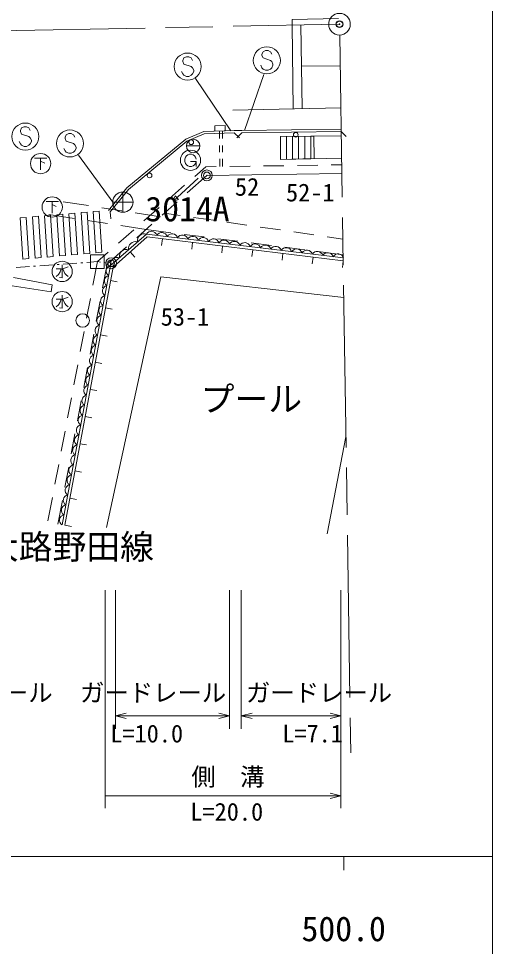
# Model space of a CAD drawing. Units: millimetres, scale not verified. Extents: x 40000 to 680000, y 20000 to 380000.
# Drawn here: x 543960 to 579000, y 198357 to 266979 of the extents above; entities that cross this region are included whole.
import ezdxf
from ezdxf.enums import TextEntityAlignment as Align

# ---------------------------------------------------------------- set-up
doc = ezdxf.new("R2010")
doc.units = ezdxf.units.MM
doc.header["$LTSCALE"] = 1000
doc.header["$PDMODE"] = 32
doc.header["$PDSIZE"] = 500
doc.linetypes.add('CHAIN', pattern=[18.5, 12, -1.5, 3.5, -1.5])
for name, color, linetype, lineweight in [('M-BGD', 7, 'Continuous', 13), ('M-BGD-EXST', 7, 'Continuous', 13), ('M-BMK', 2, 'CHAIN', 13), ('M-BMK-OTRS', 5, 'Continuous', 13), ('M-BMK-ROW', 30, 'Continuous', 13), ('M-BMK-SRVR', 3, 'Continuous', 13), ('M-STR-HTXT', 7, 'Continuous', 13), ('M-STR-STR1', 1, 'Continuous', 13), ('M-STR-STRC', 7, 'Continuous', 13), ('M-TTL-BAND', 7, 'Continuous', 13)]:
    doc.layers.add(name, color=color, linetype=linetype, lineweight=lineweight)
doc.layers.add('M-BMK-HTXT', color=7, linetype='Continuous')
doc.layers.add('M-OTRS', color=6, linetype='Continuous')
doc.styles.add('ＭＳ ゴシック', font='')
doc.styles.get('ＭＳ ゴシック').set_extended_font_data('MS Gothic')

msp = doc.modelspace()

# ---------------------------------------------------------------- linework, layer by layer
at = {"layer": 'M-BGD'}
for p, q in [((562045, 264520), (561954, 264338)), ((561954, 264338), (561954, 264247)), ((561954, 264247), (562045, 264065)), ((562226, 264611), (562045, 264520)), ((562408, 264611), (562226, 264611)), ((562590, 264520), (562408, 264611)), ((562681, 264338), (562590, 264520)), ((556186, 264065), (556095, 263883)), ((556095, 263883), (556095, 263792)), ((556095, 263792), (556186, 263610)), ((556368, 264156), (556186, 264065)), ((556186, 263610), (556732, 263429)), ((556550, 264156), (556368, 264156)), ((556732, 264065), (556550, 264156)), ((556823, 263883), (556732, 264065)), ((561954, 263338), (561863, 263520)), ((562045, 264065), (562590, 263884)), ((562590, 263884), (562681, 263793)), ((562681, 263793), (562772, 263611)), ((562772, 263520), (562681, 263338)), ((562772, 263611), (562772, 263520)), ((556095, 262883), (556005, 263065)), ((556186, 262792), (556095, 262883)), ((556732, 263429), (556823, 263338)), ((556823, 262883), (556732, 262792)), ((556823, 263338), (556914, 263156)), ((556914, 263065), (556823, 262883)), ((556914, 263156), (556914, 263065)), ((562045, 263247), (561954, 263338)), ((562226, 263156), (562045, 263247)), ((562408, 263156), (562226, 263156)), ((562590, 263247), (562408, 263156)), ((562681, 263338), (562590, 263247)), ((556368, 262701), (556186, 262792)), ((556550, 262701), (556368, 262701)), ((556732, 262792), (556550, 262701)), ((544186, 258889), (544095, 258708)), ((544095, 258708), (544095, 258617)), ((544368, 258980), (544186, 258889)), ((544549, 258980), (544368, 258980)), ((544731, 258889), (544549, 258980)), ((544822, 258708), (544731, 258889)), ((560457, 258696), (567811, 258795)), ((544095, 258617), (544186, 258435)), ((544186, 258435), (544731, 258253)), ((544731, 258253), (544822, 258162)), ((544822, 258162), (544913, 257980)), ((547484, 258377), (547394, 258196)), ((547394, 258196), (547394, 258105)), ((547394, 258105), (547484, 257923)), ((547666, 258468), (547484, 258377)), ((547848, 258468), (547666, 258468)), ((548030, 258377), (547848, 258468)), ((548121, 258196), (548030, 258377)), ((558818, 258665), (558821, 258097)), ((559044, 258671), (559044, 258102)), ((559906, 258696), (560457, 258696)), ((559911, 258524), (560297, 258160)), ((560089, 258155), (560459, 258535)), ((560459, 258535), (567814, 258634)), ((567814, 258634), (568194, 258264)), ((544095, 257708), (544004, 257889)), ((544186, 257617), (544095, 257708)), ((544368, 257526), (544186, 257617)), ((544549, 257526), (544368, 257526)), ((544731, 257617), (544549, 257526)), ((544822, 257708), (544731, 257617)), ((544913, 257889), (544822, 257708)), ((544913, 257980), (544913, 257889)), ((547394, 257196), (547303, 257377)), ((547484, 257923), (548030, 257741)), ((548030, 257741), (548121, 257650)), ((548121, 257650), (548212, 257468)), ((548212, 257377), (548121, 257196)), ((548212, 257468), (548212, 257377)), ((556374, 257556), (557374, 257556)), ((558824, 257597), (558828, 257097)), ((559044, 257602), (559044, 257102)), ((547484, 257105), (547394, 257196)), ((547666, 257014), (547484, 257105)), ((547848, 257014), (547666, 257014)), ((548030, 257105), (547848, 257014)), ((548121, 257196), (548030, 257105)), ((557802, 256015), (556992, 255307)), ((558577, 256026), (557802, 256015)), ((558831, 256597), (558834, 256030)), ((559044, 256602), (559044, 256033)), ((561077, 256063), (559577, 256041)), ((563577, 256099), (562077, 256077)), ((566077, 256135), (564577, 256114)), ((567852, 256161), (567077, 256150)), ((556436, 254091), (557885, 255380)), ((557885, 255380), (567862, 255521)), ((556240, 254648), (555111, 253661)), ((557230, 255166), (555391, 253473)), ((547269, 253430), (549129, 253143)), ((554568, 252429), (555689, 253426)), ((555391, 253473), (555540, 253865)), ((555793, 253589), (555391, 253473)), ((555540, 253865), (555793, 253589)), ((550117, 252990), (551600, 252762)), ((550793, 252160), (550739, 252687)), ((552588, 252609), (554448, 252322)), ((554358, 253002), (553229, 252014)), ((554747, 252588), (555899, 252421)), ((546207, 252485), (548067, 252198)), ((549055, 252045), (550537, 251817)), ((556888, 252278), (558373, 252062)), ((559362, 251919), (560847, 251703)), ((552477, 251356), (551348, 250368)), ((551526, 251664), (553385, 251377)), ((552700, 250768), (553821, 251765)), ((553385, 251377), (555215, 251143)), ((561836, 251560), (563321, 251344)), ((564311, 251201), (565795, 250985)), ((554593, 250692), (554533, 250196)), ((556206, 251016), (557694, 250826)), ((558686, 250699), (560174, 250508)), ((566785, 250842), (567937, 250675)), ((550504, 248814), (551953, 250103)), ((556821, 250422), (556761, 249925)), ((559049, 250151), (558989, 249655)), ((561166, 250381), (562654, 250191)), ((561277, 249881), (561217, 249385)), ((563646, 250064), (565134, 249873)), ((550595, 249710), (549785, 249002)), ((552215, 249715), (552545, 249340)), ((563505, 249611), (563445, 249115)), ((565733, 249341), (565673, 248844)), ((566125, 249746), (567955, 249512)), ((549785, 249002), (549455, 247270)), ((550174, 247067), (550504, 248814)), ((567961, 249070), (567901, 248574)), ((550763, 247598), (551254, 247506)), ((549268, 246288), (548987, 244814)), ((549710, 244610), (549988, 246084)), ((550386, 245587), (550878, 245495)), ((548800, 243832), (548519, 242359)), ((549245, 242154), (549524, 243628)), ((550010, 243577), (550501, 243485)), ((549633, 241567), (550125, 241475)), ((548331, 241376), (548050, 239903)), ((548781, 239697), (549060, 241171)), ((549257, 239556), (549748, 239464)), ((547863, 238920), (547582, 237447)), ((548317, 237241), (548596, 238715)), ((548880, 237546), (549372, 237454)), ((547395, 236465), (547114, 234991)), ((547853, 234784), (548131, 236258)), ((548504, 235536), (548995, 235444)), ((566786, 228864), (568162, 236054)), ((546927, 234009), (546646, 232535)), ((547389, 232328), (547667, 233802)), ((548127, 233525), (548619, 233433)), ((546458, 231553), (546128, 229822)), ((546873, 229598), (547203, 231345)), ((547751, 231515), (548242, 231423)), ((547374, 229505), (547865, 229413))]:
    msp.add_line(p, q, dxfattribs=at)
msp.add_lwpolyline([(558474, 258655), (559247, 258677), (559236, 259075), (558462, 259053)], close=True, dxfattribs=at)
for points in [[(550606, 252795), (551959, 254463), (556324, 258058), (557655, 258631), (559906, 258696)], [(550739, 252687), (552081, 254342), (556414, 257911), (557693, 258461), (559911, 258524)], [(567986, 249275), (553412, 251043), (550762, 248710), (547172, 229543)], [(547374, 229505), (550951, 248603), (553479, 250827), (567961, 249070)], [(543597, 247836), (546446, 247292), (546382, 246769), (543480, 247212)], [(550474, 229350), (554480, 247882), (568004, 246340)]]:
    msp.add_lwpolyline(points, dxfattribs=at)
for centre, radius in [((562317, 263884), 1000), ((556459, 263429), 1000), ((544458, 258253), 1000), ((547757, 257741), 1000), ((556874, 257556), 500), ((564461, 258389), 175), ((556728, 257828), 175), ((553651, 255376), 175), ((548700, 244651), 500)]:
    msp.add_circle(centre, radius, dxfattribs=at)
for centre, radius, start, end in [((553775, 250824), 424, 17.27059, 148.89689), ((552593, 249969), 514, 72.28388, 190.41167), ((553255, 250553), 514, 72.28388, 190.41167), ((554542, 250731), 424, 17.27059, 148.89689), ((555309, 250638), 424, 17.27059, 148.89689), ((556076, 250545), 424, 17.27059, 148.89689), ((556843, 250452), 424, 17.27059, 148.89689), ((557610, 250359), 424, 17.27059, 148.89689), ((558377, 250266), 424, 17.27059, 148.89689), ((559144, 250173), 424, 17.27059, 148.89689), ((559911, 250080), 424, 17.27059, 148.89689), ((551930, 249386), 514, 72.28388, 190.41167), ((560678, 249986), 424, 17.27059, 148.89689), ((561445, 249893), 424, 17.27059, 148.89689), ((562212, 249800), 424, 17.27059, 148.89689), ((562979, 249707), 424, 17.27059, 148.89689), ((563747, 249614), 424, 17.27059, 148.89689), ((564514, 249521), 424, 17.27059, 148.89689), ((565281, 249428), 424, 17.27059, 148.89689), ((551268, 248803), 514, 72.28388, 190.41167), ((566048, 249335), 424, 17.27059, 148.89689), ((566815, 249242), 424, 17.27059, 148.89689), ((567582, 249149), 424, 17.27059, 148.89689), ((550846, 248313), 406, 102.01377, 236.76897), ((550708, 247576), 406, 102.01377, 236.76897), ((550570, 246839), 406, 102.01377, 236.76897), ((550432, 246101), 406, 102.01377, 236.76897), ((550294, 245364), 406, 102.01377, 236.76897), ((550156, 244627), 406, 102.01377, 236.76897), ((550018, 243890), 406, 102.01377, 236.76897), ((549880, 243152), 406, 102.01377, 236.76897), ((549742, 242415), 406, 102.01377, 236.76897), ((549604, 241678), 406, 102.01377, 236.76897), ((549465, 240941), 406, 102.01377, 236.76897), ((549327, 240204), 406, 102.01377, 236.76897), ((549189, 239466), 406, 102.01377, 236.76897), ((549051, 238729), 406, 102.01377, 236.76897), ((548913, 237992), 406, 102.01377, 236.76897), ((548775, 237255), 406, 102.01377, 236.76897), ((548637, 236518), 406, 102.01377, 236.76897), ((548499, 235780), 406, 102.01377, 236.76897), ((548361, 235043), 406, 102.01377, 236.76897), ((548223, 234306), 406, 102.01377, 236.76897), ((548085, 233569), 406, 102.01377, 236.76897), ((547947, 232831), 406, 102.01377, 236.76897), ((547809, 232094), 406, 102.01377, 236.76897), ((547670, 231357), 406, 102.01377, 236.76897), ((547532, 230620), 406, 102.01377, 236.76897), ((547394, 229883), 406, 102.01377, 236.76897)]:
    msp.add_arc(centre, radius, start, end, dxfattribs=at)
at = {"layer": 'M-BGD-EXST'}
for p, q in [((545142, 256665), (546042, 256665)), ((545592, 256665), (545592, 255802)), ((556297, 256720), (556259, 256570)), ((556372, 256832), (556297, 256720)), ((556484, 256907), (556372, 256832)), ((556597, 256945), (556484, 256907)), ((556747, 256945), (556597, 256945)), ((556859, 256907), (556747, 256945)), ((556972, 256832), (556859, 256907)), ((557047, 256720), (556972, 256832)), ((557084, 256570), (557047, 256720)), ((545592, 256440), (545892, 256290)), ((556259, 256570), (556259, 256420)), ((556259, 256420), (556297, 256270)), ((556297, 256270), (556372, 256157)), ((556372, 256157), (556484, 256082)), ((556484, 256082), (556597, 256045)), ((556597, 256045), (556747, 256045)), ((556672, 256420), (557084, 256420)), ((556747, 256045), (556859, 256082)), ((556859, 256082), (556972, 256157)), ((556972, 256157), (557047, 256270)), ((557047, 256270), (557084, 256420)), ((557084, 256420), (557084, 256045)), ((546001, 253455), (546901, 253455)), ((546451, 253455), (546451, 252592)), ((546451, 253230), (546751, 253080)), ((546733, 248468), (547108, 248468)), ((547108, 248468), (547033, 248243)), ((547183, 248768), (547183, 247793)), ((547633, 248618), (547221, 248468)), ((547221, 248468), (547371, 248130)), ((546921, 248055), (546733, 247905)), ((547033, 248243), (546921, 248055)), ((547183, 247793), (546996, 247830)), ((547371, 248130), (547483, 248018)), ((547483, 248018), (547633, 247905)), ((547183, 246532), (547183, 245557)), ((547633, 246382), (547221, 246232)), ((546733, 246232), (547108, 246232)), ((546921, 245819), (546733, 245669)), ((547033, 246007), (546921, 245819)), ((547108, 246232), (547033, 246007)), ((547221, 246232), (547371, 245894)), ((547371, 245894), (547483, 245782)), ((547483, 245782), (547633, 245669)), ((547183, 245557), (546996, 245594))]:
    msp.add_line(p, q, dxfattribs=at)
for centre in [(545592, 256252), (556672, 256495), (546451, 253042), (547183, 248280), (547183, 246044)]:
    msp.add_circle(centre, 750, dxfattribs=at)
at = {"layer": 'M-BMK'}
msp.add_line((567704, 265762), (568523, 212669), dxfattribs=at)
msp.add_lwpolyline([(69364, 292158), (133505, 283404), (168173, 278674), (191695, 275537), (214382, 272562), (235120, 270208), (258504, 267569), (267578, 266741), (289412, 264896), (309445, 263686), (327321, 262933), (348186, 262506), (367535, 262566), (391997, 263008), (424208, 263664), (450685, 264212), (467318, 264594), (485838, 264954), (567692, 266562)], dxfattribs=at)
at = {"layer": 'M-BMK-OTRS'}
msp.add_line((559801, 260208), (567787, 260384), dxfattribs=at)
at = {"layer": 'M-BMK-ROW'}
for p, q in [((550285, 249502), (549285, 249502)), ((549285, 249502), (549285, 248502)), ((550285, 248502), (550285, 249502)), ((543777, 248574), (544775, 248645)), ((545074, 248666), (545224, 248677)), ((545523, 248698), (546520, 248769)), ((546820, 248791), (546969, 248801)), ((547268, 248823), (548266, 248894)), ((548565, 248915), (548715, 248925)), ((549014, 248947), (549785, 249002)), ((549285, 248502), (550285, 248502)), ((549785, 249002), (550010, 248975)), ((550308, 248940), (550457, 248923)), ((550755, 248888), (550803, 248882))]:
    msp.add_line(p, q, dxfattribs=at)
for centre in [(557885, 255380), (550803, 248882)]:
    msp.add_circle(centre, 400, dxfattribs=at)
for p in [(557885, 255380), (550803, 248882)]:
    msp.add_point(p, dxfattribs=at)
at = {"layer": 'M-BMK-SRVR'}
for p, q in [((551675, 254150), (551675, 252650)), ((552425, 253400), (550925, 253400))]:
    msp.add_line(p, q, dxfattribs=at)
for centre, radius in [((567692, 266562), 800), ((551675, 253400), 750)]:
    msp.add_circle(centre, radius, dxfattribs=at)
at = {"layer": 'M-OTRS'}
msp.add_point((567692, 266562), dxfattribs=at)
at = {"layer": 'M-STR-HTXT'}
for p, q in [((560656, 258698), (562104, 262847)), ((557032, 262544), (559645, 258688)), ((550371, 224697), (550371, 208577)), ((551119, 224697), (551119, 214444)), ((559567, 224697), (559567, 214444)), ((560431, 224697), (560431, 214444)), ((567792, 224697), (567792, 208577)), ((551119, 215409), (551919, 215609)), ((559567, 215409), (558767, 215609)), ((560431, 215409), (561231, 215609)), ((567792, 215409), (566992, 215609)), ((559567, 215409), (551119, 215409)), ((551119, 215409), (551919, 215209)), ((559567, 215409), (558767, 215209)), ((567792, 215409), (560431, 215409)), ((560431, 215409), (561231, 215209)), ((567792, 215409), (566992, 215209)), ((567792, 209499), (550371, 209499)), ((567792, 209499), (566992, 209699)), ((567792, 209499), (566992, 209299))]:
    msp.add_line(p, q, dxfattribs=at)
msp.add_lwpolyline([(548389, 256886), (550925, 253400), (550947, 253216)], dxfattribs=at)
at = {"layer": 'M-STR-STR1'}
for p, q in [((563771, 258266), (563771, 256575)), ((564221, 258269), (564221, 256585)), ((564671, 258272), (564671, 256594)), ((565121, 258276), (565121, 256604)), ((565571, 258279), (565571, 256613))]:
    msp.add_line(p, q, dxfattribs=at)
msp.add_lwpolyline([(567819, 258295), (563321, 258263), (563321, 256566), (567844, 256662)], dxfattribs=at)
msp.add_lwpolyline([(563321, 258263), (563321, 256566), (565828, 256619), (565789, 258280)], close=True, dxfattribs=at)
at = {"layer": 'M-STR-STRC'}
for p, q in [((564273, 260306), (564185, 266493)), ((564840, 266506), (564928, 260321)), ((564883, 263465), (567739, 263487))]:
    msp.add_line(p, q, dxfattribs=at)
msp.add_lwpolyline([(564185, 266493), (564180, 266912), (567628, 266976)], dxfattribs=at)
for points in [[(547681, 252548), (547878, 249498), (548327, 249537), (548130, 252587)], [(548582, 252626), (548778, 249576), (549227, 249615), (549030, 252664)], [(549482, 252703), (549679, 249653), (550127, 249692), (549930, 252742)], [(544080, 252238), (544277, 249188), (544726, 249227), (544529, 252277)], [(544981, 252316), (545178, 249266), (545626, 249304), (545429, 252354)], [(545881, 252393), (546078, 249343), (546526, 249382), (546329, 252432)], [(546781, 252471), (546978, 249421), (547426, 249459), (547230, 252509)]]:
    msp.add_lwpolyline(points, close=True, dxfattribs=at)
at = {"layer": 'M-TTL-BAND'}
for p, q in [((579000, 20000), (579000, 370000)), ((40000, 205000), (579000, 205000)), ((568000, 205000), (568000, 204000))]:
    msp.add_line(p, q, dxfattribs=at)

# ---------------------------------------------------------------- texts
at = {"layer": 'M-BGD', "style": 'ＭＳ ゴシック'}
msp.add_text('プール', height=1833, dxfattribs=at).set_placement((561175, 238844), align=Align.MIDDLE_CENTER)
at = {"layer": 'M-BMK-HTXT', "style": 'ＭＳ ゴシック'}
for s, height, p in [('52', 1320, (560858, 253479)), ('52-1', 1320, (565532, 253058)), ('53-1', 1320, (556266, 243869)), ('市道大殿大路野田線', 1833, (542720, 226448))]:
    msp.add_text(s, height=height, dxfattribs=at).set_placement(p, align=Align.BOTTOM_CENTER)
at = {"layer": 'M-BMK-SRVR', "style": 'ＭＳ ゴシック'}
msp.add_text('3014A', height=1833, dxfattribs=at).set_placement((553331, 251432), align=Align.BOTTOM_LEFT)
at = {"layer": 'M-STR-HTXT', "style": 'ＭＳ ゴシック'}
for s, p in [('ガードレール', (541079, 216064)), ('ガードレール', (553908, 216064)), ('ガードレール', (566177, 216064)), ('L=10.0', (553433, 213045)), ('L=7.1', (565701, 213045)), ('側\u3000溝', (559439, 209851)), ('L=20.0', (559354, 207263))]:
    msp.add_text(s, height=1320, dxfattribs=at).set_placement(p, align=Align.BOTTOM_CENTER)
at = {"layer": 'M-TTL-BAND', "style": 'ＭＳ ゴシック'}
msp.add_text('500.0', height=1833, dxfattribs=at).set_placement((568000, 198195), align=Align.BOTTOM_CENTER)

doc.saveas('drawing.dxf')
